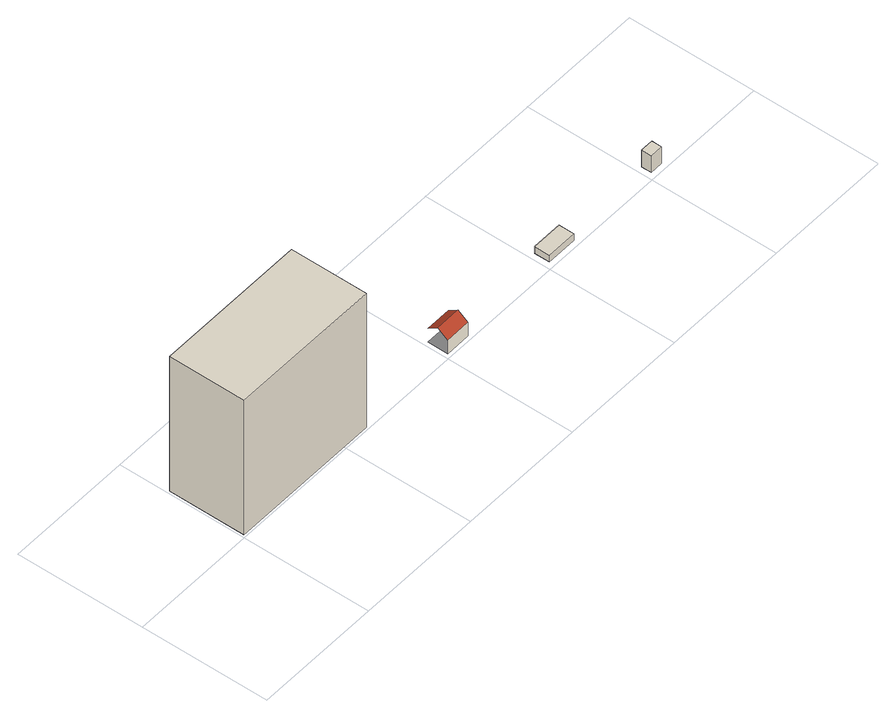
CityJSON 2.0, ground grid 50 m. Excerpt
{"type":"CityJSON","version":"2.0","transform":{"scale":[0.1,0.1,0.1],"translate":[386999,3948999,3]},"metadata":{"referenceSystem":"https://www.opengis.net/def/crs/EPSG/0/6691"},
"CityObjects":{
"building1":{"type":"Building","attributes":{"name":"Part test tower","class":"3002","usage":"401","measuredHeight":60,"storeysAboveGround":14,"storeysBelowGround":9999,"BuildingDetailAttribute.buildingRoofEdgeArea":-9999,"BuildingDetailAttribute.detailedUsage":1210,"BuildingDetailAttribute.surveyYear":2021,"BuildingIDAttribute.city":13101},"children":["building1-1","building1-2"],"geometry":[{"type":"Solid","lod":"1","boundaries":[[[[0,1,2,3]],[[4,5,6,7]],[[1,4,7,2]],[[0,5,4,1]],[[3,6,5,0]],[[2,7,6,3]]]]}]},
"building1-1":{"type":"BuildingPart","attributes":{"measuredHeight":12},"parents":["building1"],"geometry":[{"type":"MultiSurface","lod":"2","boundaries":[[[8,9,2,3]],[[9,10,11,2]],[[10,12,13,11]]],"semantics":{"surfaces":[{"type":"GroundSurface"},{"type":"WallSurface"},{"type":"RoofSurface"}],"values":[0,1,2]}}]},
"building1-2":{"type":"BuildingPart","attributes":{"measuredHeight":60},"parents":["building1"],"geometry":[{"type":"MultiSurface","lod":"3","boundaries":[[[0,1,9,8]],[[4,5,14,15]]],"semantics":{"surfaces":[{"type":"GroundSurface"},{"type":"RoofSurface"}],"values":[0,1]}}]},
"building2":{"type":"Building","attributes":{"class":"3001","usage":"411","measuredHeight":9,"storeysAboveGround":2,"storeysBelowGround":9999,"BuildingDetailAttribute.buildingRoofEdgeArea":-9999,"BuildingDetailAttribute.detailedUsage":1310,"BuildingDetailAttribute.surveyYear":2021,"BuildingIDAttribute.city":13101},"geometry":[{"type":"MultiSurface","lod":"2","boundaries":[[[16,17,18,19]],[[17,20,21,18]],[[20,22,23,21]],[[22,24,25,23]]],"semantics":{"surfaces":[{"type":"GroundSurface"},{"type":"WallSurface"},{"type":"RoofSurface"}],"values":[0,1,2,2]}}]},
"building3":{"type":"Building","attributes":{"class":"9999","usage":"461","measuredHeight":-9999,"storeysAboveGround":9999,"storeysBelowGround":9999,"BuildingDetailAttribute.buildingRoofEdgeArea":-9999,"BuildingDetailAttribute.detailedUsage":0,"BuildingDetailAttribute.surveyYear":2021,"BuildingIDAttribute.city":13101},"geometry":[{"type":"Solid","lod":"1","boundaries":[[[[26,27,28,29]],[[30,31,32,33]],[[27,30,33,28]],[[26,31,30,27]],[[29,32,31,26]],[[28,33,32,29]]]]}]},
"building4":{"type":"Building","attributes":{"class":"3001","usage":"402","measuredHeight":7.5,"storeysAboveGround":2,"storeysBelowGround":9999,"BuildingDetailAttribute.buildingRoofEdgeArea":-9999,"BuildingDetailAttribute.detailedUsage":1221,"BuildingDetailAttribute.surveyYear":2021,"BuildingIDAttribute.city":13101},"geometry":[{"type":"Solid","lod":"1","boundaries":[[[[34,35,36,37]],[[38,39,40,41]],[[35,38,41,36]],[[34,39,38,35]],[[37,40,39,34]],[[36,41,40,37]]]]}]}
},
"vertices":[
[610,310,0],[610,10,0],[10,10,0],[10,310,0],[610,10,600],[610,310,600],[10,310,600],[10,10,600],
[310,310,0],[310,10,0],[310,10,120],[10,10,120],[310,310,120],[10,310,120],
[310,310,600],[310,10,600],
[1110,90,10],[1110,10,10],[1010,10,10],[1010,90,10],[1110,10,70],[1010,10,70],[1110,50,100],[1010,50,100],[1110,90,70],[1010,90,70],
[1630,70,20],[1630,10,20],[1510,10,20],[1510,70,20],[1630,10,50],[1630,70,50],[1510,70,50],[1510,10,50],
[2060,50,20],[2060,10,20],[2010,10,20],[2010,50,20],[2060,10,95],[2060,50,95],[2010,50,95],[2010,10,95]
]}
